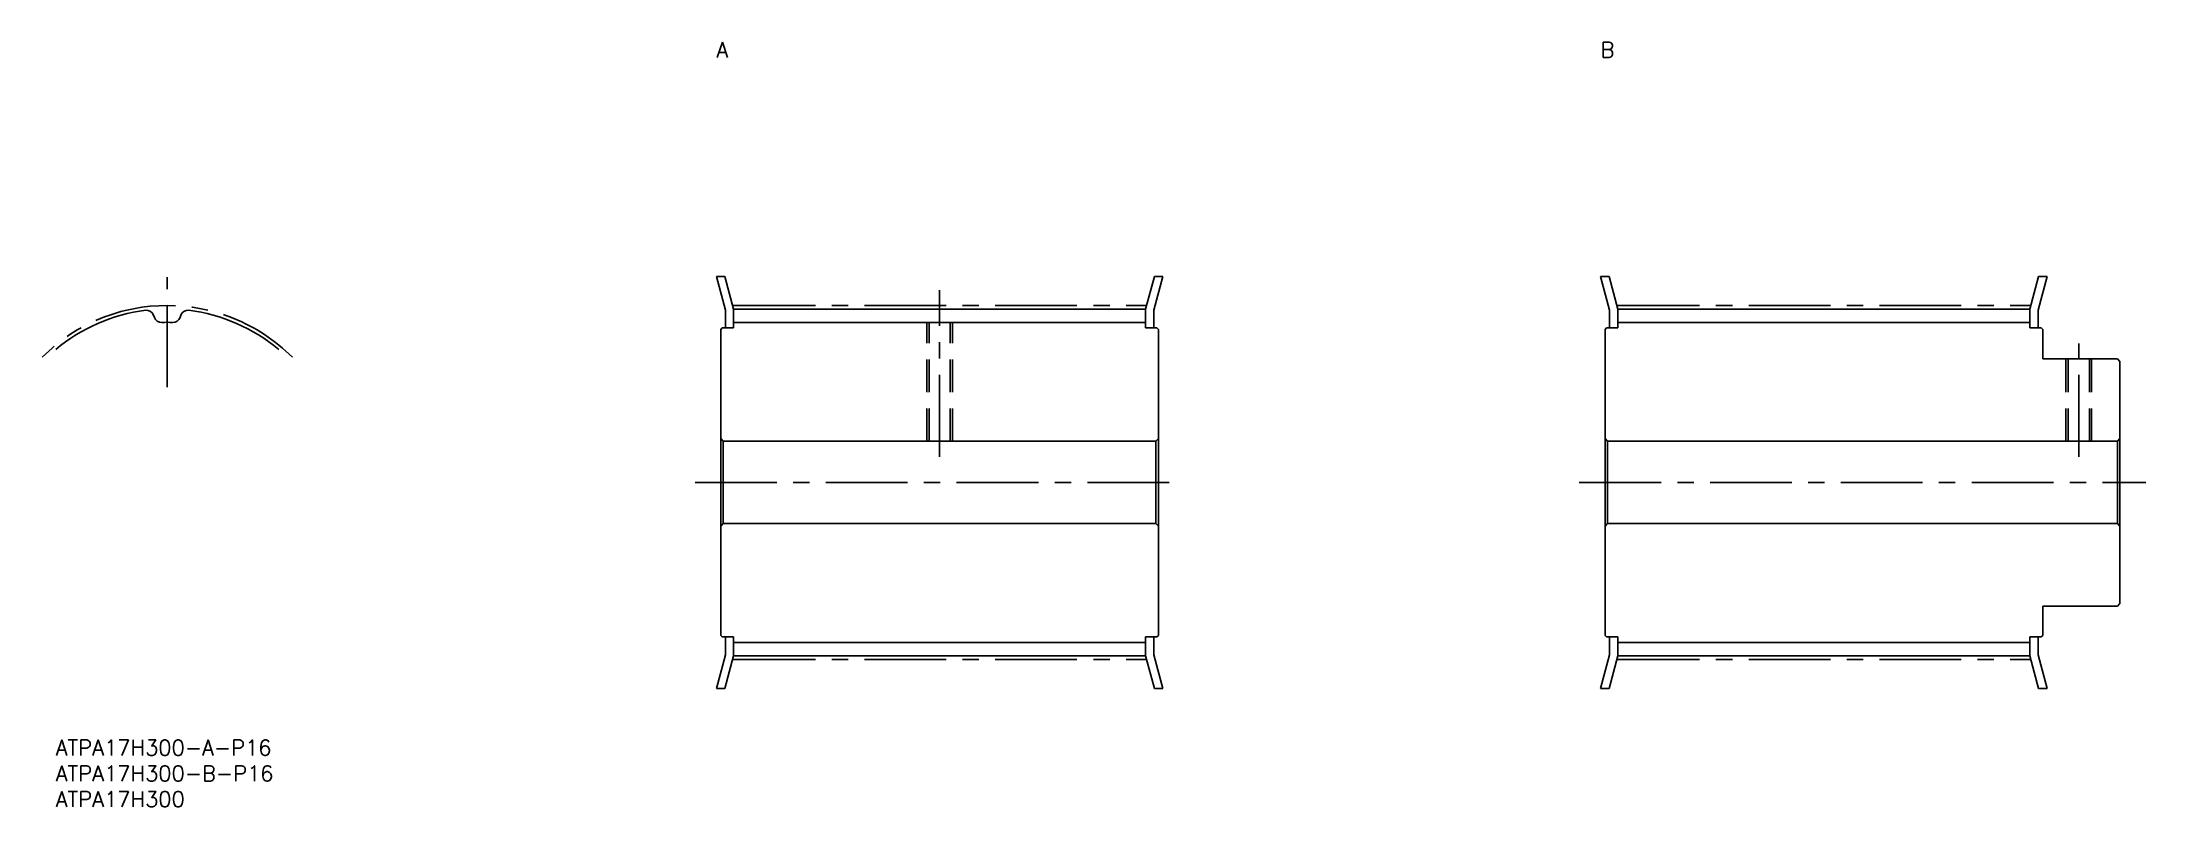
# Model space of a CAD drawing. Extents: x -3 to 406, y -13 to 136.
import ezdxf

# ---------------------------------------------------------------- set-up
doc = ezdxf.new("R2010")
doc.units = 0
doc.header["$LTSCALE"] = 0.5
doc.linetypes.add('CENTER', pattern=[50.8, 31.75, -6.35, 6.35, -6.35])
doc.linetypes.add('DASHED', pattern=[19.05, 12.7, -6.35])
for name, color, linetype in [('MSM_CENTER', 1, 'CENTER'), ('MSM_CONTINUOUS', 7, 'CONTINUOUS'), ('MSM_DASHED', 4, 'DASHED'), ('MSM_PART_NUMBER', 7, 'CONTINUOUS')]:
    doc.layers.add(name, color=color, linetype=linetype)
doc.styles.get("Standard").update_dxf_attribs({"font": 'txt.shx', "height": 3, "bigfont": 'bigfont.shx'})

# ---------------------------------------------------------------- blocks, each defined once
blk = doc.blocks.new('*U36')
at = {"layer": 'MSM_PART_NUMBER'}
blk.add_text('ATPA17H300-A-P16', height=3, dxfattribs=at).set_placement((0, -3))
blk = doc.blocks.new('*U37')
at = {"layer": 'MSM_PART_NUMBER'}
blk.add_text('ATPA17H300-B-P16', height=3, dxfattribs=at).set_placement((0, -8))
blk = doc.blocks.new('*U39')
at = {"layer": 'MSM_PART_NUMBER'}
blk.add_text('ATPA17H300', height=3, dxfattribs=at).set_placement((0, -13))
blk = doc.blocks.new('*U40')
at = {"layer": 'MSM_PART_NUMBER'}
blk.add_text('A', height=3, dxfattribs=at).set_placement((128.29, 132.5))
blk = doc.blocks.new('*U41')
at = {"layer": 'MSM_PART_NUMBER'}
blk.add_text('B', height=3, dxfattribs=at).set_placement((299.99, 132.5))

msp = doc.modelspace()

# ---------------------------------------------------------------- linework, layer by layer
at = {"layer": 'MSM_CENTER'}
for p, q in [((21.65, 68.49), (21.65, 89.88)), ((171.64, 55), (171.64, 87.36)), ((131.64, 84.36), (211.64, 84.36)), ((303.35, 84.36), (383.35, 84.36)), ((392.85, 55), (392.85, 77)), ((124.14, 50), (219.26, 50)), ((295.85, 50), (405.89, 50)), ((131.64, 15.64), (211.64, 15.64)), ((303.35, 15.64), (383.35, 15.64))]:
    msp.add_line(p, q, dxfattribs=at)
msp.add_arc((21.65, 50), 34.36, 45, 135, dxfattribs=at)
at = {"layer": 'MSM_CONTINUOUS'}
for p, q in [((128.29, 90), (129.95, 90)), ((130.04, 83.46), (128.29, 90)), ((131.64, 83.67), (129.95, 90)), ((211.64, 83.67), (213.34, 90)), ((213.24, 83.46), (214.99, 90)), ((214.99, 90), (213.34, 90)), ((299.99, 90), (301.65, 90)), ((301.75, 83.46), (299.99, 90)), ((303.35, 83.67), (301.65, 90)), ((383.35, 83.67), (385.04, 90)), ((384.95, 83.46), (386.7, 90)), ((386.7, 90), (385.04, 90)), ((19.15, 82.03), (18.99, 82.49)), ((24.14, 82.03), (24.3, 82.49)), ((130.04, 80), (130.04, 83.46)), ((131.64, 83.67), (211.64, 83.67)), ((131.64, 80), (131.64, 83.67)), ((211.64, 80), (211.64, 83.67)), ((213.24, 80), (213.24, 83.46)), ((301.75, 80), (301.75, 83.46)), ((303.35, 83.67), (383.35, 83.67)), ((303.35, 80), (303.35, 83.67)), ((383.35, 80), (383.35, 83.67)), ((384.95, 80), (384.95, 83.46)), ((129.14, 79.7), (129.44, 80)), ((129.14, 20.3), (129.14, 79.7)), ((129.44, 80), (131.64, 80)), ((131.64, 81.08), (211.64, 81.08)), ((211.64, 80), (213.84, 80)), ((214.14, 79.7), (213.84, 80)), ((214.14, 20.3), (214.14, 79.7)), ((300.85, 79.7), (301.15, 80)), ((300.85, 20.3), (300.85, 79.7)), ((301.15, 80), (303.35, 80)), ((303.35, 81.08), (383.35, 81.08)), ((383.35, 80), (385.55, 80)), ((385.85, 79.7), (385.55, 80)), ((385.85, 74), (385.85, 79.7)), ((385.85, 74), (400.35, 74)), ((400.85, 73.5), (400.35, 74)), ((400.85, 26.5), (400.85, 73.5)), ((129.14, 58.5), (129.64, 58)), ((129.64, 58), (213.64, 58)), ((129.64, 58), (129.64, 42)), ((214.14, 58.5), (213.64, 58)), ((213.64, 58), (213.64, 42)), ((300.85, 58.5), (301.35, 58)), ((301.35, 58), (400.35, 58)), ((301.35, 58), (301.35, 42)), ((400.35, 58), (400.85, 58.5)), ((400.35, 58), (400.35, 42)), ((129.14, 41.5), (129.64, 42)), ((129.64, 42), (213.64, 42)), ((214.14, 41.5), (213.64, 42)), ((300.85, 41.5), (301.35, 42)), ((301.35, 42), (400.35, 42)), ((400.35, 42), (400.85, 41.5)), ((385.85, 20.3), (385.85, 26)), ((385.85, 26), (400.35, 26)), ((400.35, 26), (400.85, 26.5)), ((130.04, 16.54), (128.29, 10)), ((129.14, 20.3), (129.44, 20)), ((129.44, 20), (131.64, 20)), ((130.04, 20), (130.04, 16.54)), ((131.64, 16.33), (131.64, 20)), ((131.64, 18.91), (211.64, 18.91)), ((211.64, 20), (213.84, 20)), ((211.64, 16.33), (211.64, 20)), ((213.24, 20), (213.24, 16.54)), ((213.24, 16.54), (214.99, 10)), ((214.14, 20.3), (213.84, 20)), ((301.75, 16.54), (299.99, 10)), ((300.85, 20.3), (301.15, 20)), ((301.15, 20), (303.35, 20)), ((301.75, 20), (301.75, 16.54)), ((303.35, 16.33), (303.35, 20)), ((303.35, 18.91), (383.35, 18.91)), ((383.35, 16.33), (383.35, 20)), ((383.35, 20), (385.55, 20)), ((384.95, 20), (384.95, 16.54)), ((384.95, 16.54), (386.7, 10)), ((385.85, 20.3), (385.55, 20)), ((131.64, 16.33), (129.95, 10)), ((131.64, 16.33), (211.64, 16.33)), ((211.64, 16.33), (213.34, 10)), ((303.35, 16.33), (301.65, 10)), ((303.35, 16.33), (383.35, 16.33)), ((383.35, 16.33), (385.04, 10)), ((128.29, 10), (129.95, 10)), ((214.99, 10), (213.34, 10)), ((299.99, 10), (301.65, 10)), ((386.7, 10), (385.04, 10))]:
    msp.add_line(p, q, dxfattribs=at)
for centre, radius, start, end in [((21.65, 50), 33.68, 97.1112, 130), ((17.65, 82.01), 1.42, 20, 97.1112), ((20.54, 82.54), 1.47, 200, 271.9542), ((22.76, 82.54), 1.47, 268.0458, 340), ((25.64, 82.01), 1.42, 82.8888, 160), ((21.65, 50), 33.68, 50, 82.8888), ((21.65, 50), 31.09, 88.0458, 91.9542)]:
    msp.add_arc(centre, radius, start, end, dxfattribs=at)
at = {"layer": 'MSM_DASHED'}
for p, q in [((169.14, 58), (169.14, 81.08)), ((169.58, 58), (169.58, 81.08)), ((173.71, 58), (173.71, 81.08)), ((174.14, 58), (174.14, 81.08)), ((390.35, 58), (390.35, 74)), ((390.78, 58), (390.78, 74)), ((394.91, 58), (394.91, 74)), ((395.35, 58), (395.35, 74))]:
    msp.add_line(p, q, dxfattribs=at)

# ---------------------------------------------------------------- block references
at = {"layer": 'MSM_CONTINUOUS'}
for name in ['*U40', '*U41', '*U36', '*U37', '*U39']:
    msp.add_blockref(name, (0, 0), dxfattribs=at)

doc.saveas('drawing.dxf')
